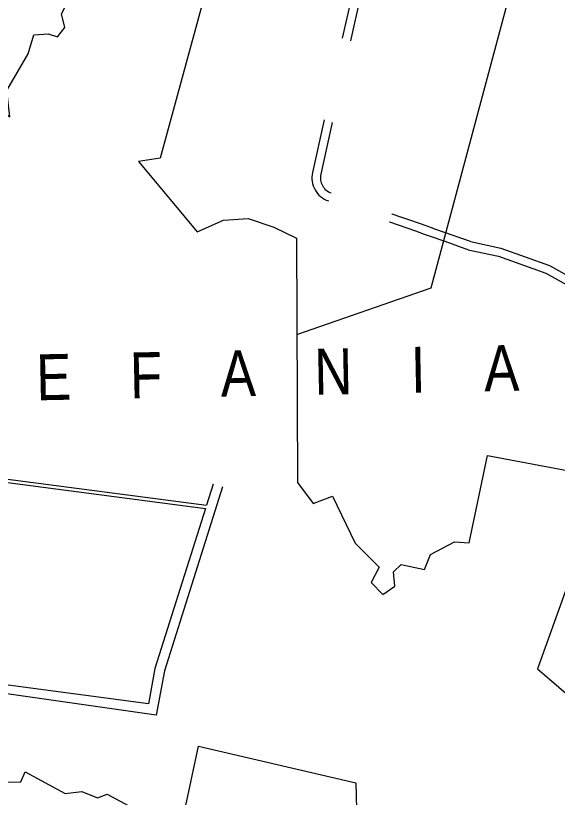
# Model space of a CAD drawing. Header units: metres. Extents: x -460 to 31334, y -1777 to 24987.
# Drawn here: x 76.937 to 77.585, y -753.543 to -752.607 of the extents above; entities that cross this region are included whole.
import ezdxf
from ezdxf.enums import TextEntityAlignment as Align

# ---------------------------------------------------------------- set-up
doc = ezdxf.new("R2010")
doc.units = ezdxf.units.M
doc.header["$MEASUREMENT"] = 0
doc.linetypes.add('ACAD_ISO02W100', pattern=[15, 12, -3])
doc.layers.add('VICINITY_MAP', color=7, linetype='Continuous', lineweight=13)
doc.styles.add('LOT_NO', font='ARIALN.TTF', dxfattribs={"width": 1.5})

msp = doc.modelspace()

# ---------------------------------------------------------------- linework, layer by layer
at = {"layer": 'VICINITY_MAP', "color": 250, "lineweight": 0}
for p, q in [((76.84609, -753.15531), (77.16364, -753.19722)), ((76.84661, -753.15137), (77.16485, -753.19337))]:
    msp.add_line(p, q, dxfattribs=at)
at = {"layer": 'VICINITY_MAP', "color": 250, "linetype": 'ACAD_ISO02W100', "lineweight": 0, "ltscale": 0.0001}
for points in [[(77.38483, -752.4648), (77.38193, -752.48321), (77.35897, -752.53959), (77.30173, -752.79696, 0.381574), (77.31427, -752.81936, -0.002127), (77.48112, -752.8776), (77.51742, -752.88533), (77.57537, -752.90622), (77.6577, -752.9523), (77.72151, -753.00434), (77.7699, -753.05841), (77.82392, -753.13704), (77.85281, -753.17306), (77.88262, -753.2044), (77.91409, -753.22719), (77.96019, -753.25291), (77.99326, -753.26689), (78.04158, -753.28278)], [(77.35169, -752.5306), (77.34927, -752.53656), (77.29184, -752.79476, 0.381574), (77.31097, -752.82894, -0.002135), (77.47836, -752.88737), (77.51464, -752.89509), (77.57115, -752.91547), (77.65199, -752.96071), (77.71449, -753.01169), (77.76191, -753.06468), (77.81578, -753.14309), (77.84518, -753.17973), (77.87592, -753.21206), (77.90864, -753.23575), (77.95574, -753.26202), (77.9897, -753.27638), (78.03842, -753.29241)]]:
    msp.add_lwpolyline(points, format="xyb", dxfattribs=at)
at = {"layer": 'VICINITY_MAP', "color": 250, "lineweight": 0}
for points in [[(77.18711, -752.49341), (77.10966, -752.77788), (77.08348, -752.78153), (77.15385, -752.866), (77.18542, -752.85191), (77.21478, -752.8501), (77.24562, -752.8605), (77.27283, -752.87342), (77.27376, -753.16597), (77.29264, -753.1913), (77.31573, -753.18227), (77.3429, -753.23856), (77.37165, -753.26736), (77.36222, -753.28591), (77.37598, -753.30033), (77.39048, -753.29025), (77.38892, -753.27314), (77.39812, -753.26443), (77.42602, -753.27025), (77.43295, -753.25236), (77.46179, -753.23722), (77.47958, -753.23823), (77.50117, -753.13358), (77.64335, -753.16033), (77.561, -753.38933), (77.63487, -753.45277)], [(77.27319, -752.98884), (77.43404, -752.9331), (77.54303, -752.52418)], [(77.00352, -752.58134), (76.84681, -752.53089), (76.76829, -752.54513), (76.73239, -752.62081), (76.90475, -752.71077), (76.92956, -752.72838), (76.92621, -752.69676), (76.9516, -752.65281), (76.9584, -752.63004), (76.97558, -752.6288), (76.98652, -752.6322), (76.99536, -752.62116), (76.99141, -752.60495), (77.00352, -752.58134)], [(77.18405, -753.17138), (77.11464, -753.39151), (77.1048, -753.44461), (76.83068, -753.40552)], [(77.17289, -753.16787), (77.16485, -753.19337)], [(77.16364, -753.19722), (77.10327, -753.38867), (77.09541, -753.43109), (76.82823, -753.39572)], [(76.86506, -753.51374), (76.90239, -753.52494), (76.94286, -753.52471), (76.94782, -753.51248), (76.99575, -753.53868), (77.01594, -753.53596), (77.03459, -753.54368), (77.04607, -753.53941), (77.11795, -753.57784), (77.13896, -753.55835), (77.15535, -753.48176), (77.34388, -753.52559), (77.34451, -753.55729), (77.50743, -753.60079), (77.52507, -753.56371), (77.59711, -753.57396), (77.60837, -753.55203), (77.73995, -753.59867)]]:
    msp.add_lwpolyline(points, dxfattribs=at)

# ---------------------------------------------------------------- texts
at = {"layer": 'VICINITY_MAP', "color": 250, "lineweight": 0, "style": 'LOT_NO'}
msp.add_text('E    S    T    E    F    A    N    I    A', height=0.0550216, rotation=1.14207, dxfattribs=at).set_placement((77.08468, -753.08178), align=Align.BOTTOM_CENTER)

doc.saveas('drawing.dxf')
